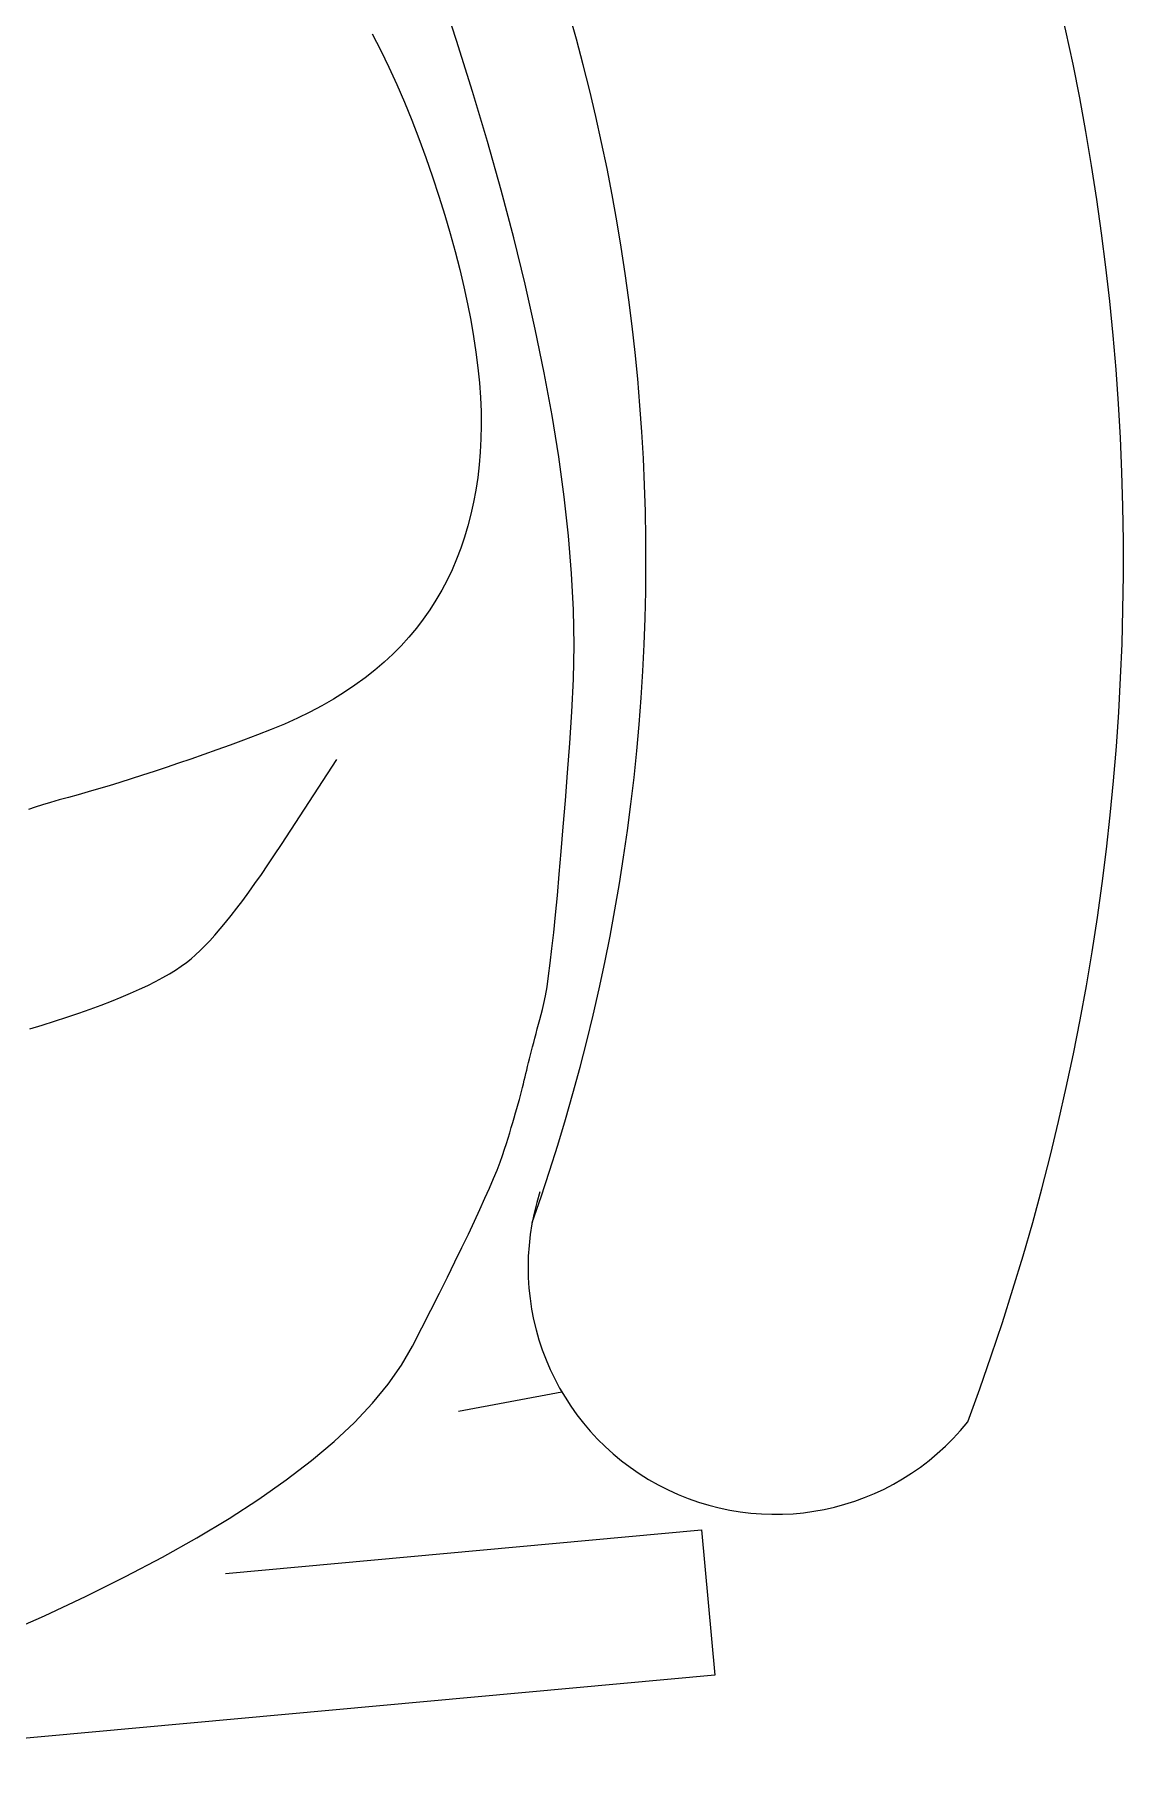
# Model space of a CAD drawing. Header units: metres. Extents: x -598 to 357, y -242 to 574.
# Drawn here: x -291.5503 to -291.328, y 59.3527 to 59.7057 of the extents above; entities that cross this region are included whole.
import ezdxf

# ---------------------------------------------------------------- set-up
doc = ezdxf.new("R2010")
doc.units = ezdxf.units.M
doc.layers.add('xref_Nivel PB$0$M-muebles', color=1, linetype='Continuous')

# ---------------------------------------------------------------- blocks, each defined once
blk = doc.blocks.new('xref_Nivel PB$0$xref_Nivel PB$0$XREF-NIVEL 3$0$2222')
at = {"layer": 'xref_Nivel PB$0$M-muebles', "linetype": 'Continuous'}
for p, q in [((-2032.230634081426, -1969.066143479409), (-2032.248838106988, -1968.867422879408)), ((-2032.222479509306, -1968.920323938027), (-2032.218482146221, -1968.929306486295)), ((-2032.098715948602, -1968.926330698541), (-2032.097968338963, -1968.928793083732)), ((-2032.053447040937, -1968.92739104983), (-2032.053902401628, -1968.926039101739)), ((-2032.218482146221, -1968.929306486295), (-2032.214496186151, -1968.937806273781)), ((-2032.097968338963, -1968.928793083732), (-2032.09715841745, -1968.93134331669)), ((-2032.052977321702, -1968.92887943044), (-2032.053447040937, -1968.92739104983)), ((-2032.052488886718, -1968.93050525093), (-2032.052977321702, -1968.92887943044)), ((-2032.09715841745, -1968.93134331669), (-2032.096322680472, -1968.933881157644)), ((-2032.051986093191, -1968.93226750394), (-2032.052488886718, -1968.93050525093)), ((-2032.051464349669, -1968.934168169006), (-2032.051986093191, -1968.93226750394)), ((-2032.096322680472, -1968.933881157644), (-2032.095490655324, -1968.936313945171)), ((-2032.095490655324, -1968.936313945171), (-2032.09466596128, -1968.938639465485)), ((-2032.050920856268, -1968.936163369478), (-2032.051464349669, -1968.934168169006)), ((-2032.050341955279, -1968.938215870062), (-2032.050920856268, -1968.936163369478)), ((-2032.214496186151, -1968.937806273781), (-2032.210517271891, -1968.945824307848)), ((-2032.09466596128, -1968.938639465485), (-2032.093844744817, -1968.940860904551)), ((-2032.049731500228, -1968.940322484794), (-2032.050341955279, -1968.938215870062)), ((-2032.049084665413, -1968.942486165391), (-2032.049731500228, -1968.940322484794)), ((-2032.093844744817, -1968.940860904551), (-2032.093031093706, -1968.942974104227)), ((-2032.093031093706, -1968.942974104227), (-2032.092221154425, -1968.944982250477)), ((-2032.048406276536, -1968.944703960135), (-2032.049084665413, -1968.942486165391)), ((-2032.210517271891, -1968.945824307848), (-2032.206548788468, -1968.953359346887)), ((-2032.092221154425, -1968.944982250477), (-2032.091417339823, -1968.946883867442)), ((-2032.091417339823, -1968.946883867442), (-2032.090617237051, -1968.948680430983)), ((-2032.047693452248, -1968.94697928924), (-2032.048406276536, -1968.944703960135)), ((-2032.046947633224, -1968.9493104426), (-2032.047693452248, -1968.94697928924)), ((-2032.090617237051, -1968.948680430983), (-2032.089825671807, -1968.950368989381)), ((-2032.089825671807, -1968.950368989381), (-2032.089036846216, -1968.951952260105)), ((-2032.04616687511, -1968.951696951717), (-2032.046947633224, -1968.9493104426)), ((-2032.206548788468, -1968.953359346887), (-2032.202588323032, -1968.960412866756)), ((-2032.089036846216, -1968.951952260105), (-2032.08825511748, -1968.953429235794)), ((-2032.08825511748, -1968.953429235794), (-2032.087477100575, -1968.954801158057)), ((-2032.087477100575, -1968.954801158057), (-2032.086706414774, -1968.956065813107)), ((-2032.045354562932, -1968.954137574983), (-2032.04616687511, -1968.951696951717)), ((-2032.044506843168, -1968.95663549836), (-2032.045354562932, -1968.954137574983)), ((-2032.086706414774, -1968.956065813107), (-2032.08593967505, -1968.957224442554)), ((-2032.08593967505, -1968.957224442554), (-2032.085179060005, -1968.958276542717)), ((-2032.085179060005, -1968.958276542717), (-2032.084422156789, -1968.959223589455)), ((-2032.043627100844, -1968.95918948024), (-2032.044506843168, -1968.95663549836)), ((-2032.202588323032, -1968.960412866756), (-2032.198637316257, -1968.966983157348)), ((-2032.084422156789, -1968.959223589455), (-2032.083626120204, -1968.960132405583)), ((-2032.083626120204, -1968.960132405583), (-2032.08274183868, -1968.961074475742)), ((-2032.08274183868, -1968.961074475742), (-2032.081768574286, -1968.962048593507)), ((-2032.04271241943, -1968.961798817878), (-2032.043627100844, -1968.95918948024)), ((-2032.041765949705, -1968.964463241843), (-2032.04271241943, -1968.961798817878)), ((-2032.081768574286, -1968.962048593507), (-2032.080706092775, -1968.963055731054)), ((-2032.080706092775, -1968.963055731054), (-2032.079555600573, -1968.964095150456)), ((-2032.079555600573, -1968.964095150456), (-2032.078317097678, -1968.96516685171)), ((-2032.078317097678, -1968.96516685171), (-2032.076989611914, -1968.966270600571)), ((-2032.040783334464, -1968.967183759494), (-2032.041765949705, -1968.964463241843)), ((-2032.209875500168, -1968.966238259097), (-2032.200972480114, -1969.063426294837)), ((-2032.198637316257, -1968.966983157348), (-2032.194695299645, -1968.973072163016)), ((-2032.076989611914, -1968.966270600571), (-2032.075572909033, -1968.967407369214)), ((-2032.075572909033, -1968.967407369214), (-2032.074070374062, -1968.968575916029)), ((-2032.074070374062, -1968.968575916029), (-2032.072477649796, -1968.969777248379)), ((-2032.039768696663, -1968.969960335646), (-2032.040783334464, -1968.967183759494)), ((-2032.072477649796, -1968.969777248379), (-2032.070796914839, -1968.971010862583)), ((-2032.070796914839, -1968.971010862583), (-2032.069026962764, -1968.972277496569)), ((-2032.069026962764, -1968.972277496569), (-2032.067169972176, -1968.973576646656)), ((-2032.038719119773, -1968.972792267558), (-2032.039768696663, -1968.969960335646)), ((-2032.194695299645, -1968.973072163016), (-2032.190763713871, -1968.978678173657)), ((-2032.067169972176, -1968.973576646656), (-2032.06522302654, -1968.974907610102)), ((-2032.06522302654, -1968.974907610102), (-2032.063188070213, -1968.976270855401)), ((-2032.037630081757, -1968.975604405037), (-2032.038719119773, -1968.972792267558)), ((-2032.0364869055, -1968.978325322721), (-2032.037630081757, -1968.975604405037)), ((-2032.190763713871, -1968.978678173657), (-2032.186840146084, -1968.983802665126)), ((-2032.063188070213, -1968.976270855401), (-2032.061064868945, -1968.97766735473)), ((-2032.061064868945, -1968.97766735473), (-2032.043728153027, -1968.988964588073)), ((-2032.035293444524, -1968.980951834648), (-2032.0364869055, -1968.978325322721)), ((-2032.034047051733, -1968.98348638885), (-2032.035293444524, -1968.980951834648)), ((-2032.186840146084, -1968.983802665126), (-2032.182926036956, -1968.988443927319)), ((-2032.032751112152, -1968.985927743721), (-2032.034047051733, -1968.98348638885)), ((-2032.031402475004, -1968.988276168692), (-2032.032751112152, -1968.985927743721)), ((-2032.182926036956, -1968.988443927319), (-2032.179020683746, -1968.992604876766)), ((-2032.030003318888, -1968.990531160081), (-2032.031402475004, -1968.988276168692)), ((-2032.179020683746, -1968.992604876766), (-2032.175125023443, -1968.996281624759)), ((-2032.028550258781, -1968.992693959499), (-2032.030003318888, -1968.990531160081)), ((-2032.027048858309, -1968.994762821656), (-2032.028550258781, -1968.992693959499)), ((-2032.175125023443, -1968.996281624759), (-2032.171237381128, -1968.999476853582)), ((-2032.02549452602, -1968.996739726088), (-2032.027048858309, -1968.994762821656)), ((-2032.023888702588, -1968.998622962692), (-2032.02549452602, -1968.996739726088)), ((-2031.8956273132, -1968.9962355641), (-2031.898985409631, -1968.997948860734)), ((-2032.171237381128, -1968.999476853582), (-2032.167359935402, -1969.002190059553)), ((-2032.022231153766, -1969.000413503645), (-2032.023888702588, -1968.998622962692)), ((-2032.020524292403, -1969.002109873087), (-2032.022231153766, -1969.000413503645)), ((-2031.90242433653, -1968.999612716133), (-2031.905946740992, -1969.001224682262)), ((-2031.898985409631, -1968.997948860734), (-2031.90242433653, -1968.999612716133)), ((-2032.167359935402, -1969.002190059553), (-2032.163489535487, -1969.004421512105)), ((-2032.018763292798, -1969.003715022735), (-2032.020524292403, -1969.002109873087)), ((-2032.016952008475, -1969.005225766625), (-2032.018763292798, -1969.003715022735)), ((-2031.913238632768, -1969.004298311279), (-2031.91700812008, -1969.005759974166)), ((-2031.909549975921, -1969.002787207157), (-2031.913238632768, -1969.004298311279)), ((-2031.905946740992, -1969.001224682262), (-2031.909549975921, -1969.002787207157)), ((-2032.163489535487, -1969.004421512105), (-2032.159710493244, -1969.006359191316)), ((-2032.159710493244, -1969.006359191316), (-2032.156099413491, -1969.008197449193)), ((-2032.015087792336, -1969.006644552792), (-2032.016952008475, -1969.005225766625)), ((-2032.013174568273, -1969.007976441183), (-2032.015087792336, -1969.006644552792)), ((-2031.920861084959, -1969.007169747784), (-2031.924794880303, -1969.008530080167)), ((-2031.91700812008, -1969.005759974166), (-2031.920861084959, -1969.007169747784)), ((-2032.156099413491, -1969.008197449193), (-2032.152658205397, -1969.009932631274)), ((-2032.152658205397, -1969.009932631274), (-2032.149384221865, -1969.011567185596)), ((-2032.011208517949, -1969.009228740717), (-2032.013174568273, -1969.007976441183)), ((-2032.009191819966, -1969.010400947715), (-2032.011208517949, -1969.009228740717)), ((-2032.00712303365, -1969.01149477228), (-2032.009191819966, -1969.010400947715)), ((-2031.932591851066, -1969.011018747462), (-2031.936371922955, -1969.012129115649)), ((-2031.928733641131, -1969.009818577016), (-2031.932591851066, -1969.011018747462)), ((-2031.924794880303, -1969.008530080167), (-2031.928733641131, -1969.009818577016)), ((-2031.896963729497, -1969.013430020459), (-2031.886672958311, -1969.010093598214)), ((-2032.176750356931, -1969.013862838091), (-2032.172768004157, -1969.03490886033)), ((-2032.149384221865, -1969.011567185596), (-2032.14628084792, -1969.013099870548)), ((-2032.14628084792, -1969.013099870548), (-2032.143344932786, -1969.014530955563)), ((-2032.143344932786, -1969.014530955563), (-2032.140578655062, -1969.01585993696)), ((-2032.005003599675, -1969.012508504307), (-2032.00712303365, -1969.01149477228)), ((-2032.002832311614, -1969.013442881726), (-2032.005003599675, -1969.012508504307)), ((-2032.000610141647, -1969.014298138784), (-2032.002832311614, -1969.013442881726)), ((-2031.998335145418, -1969.015073806985), (-2032.000610141647, -1969.014298138784)), ((-2031.94369232322, -1969.014081218355), (-2031.947233623771, -1969.014923187122)), ((-2031.940070471774, -1969.013150923185), (-2031.94369232322, -1969.014081218355)), ((-2031.936371922955, -1969.012129115649), (-2031.940070471774, -1969.013150923185)), ((-2031.907409040668, -1969.016714189539), (-2031.896963729497, -1969.013430020459)), ((-2032.140578655062, -1969.01585993696), (-2032.137979601899, -1969.017088290597)), ((-2032.137979601899, -1969.017088290597), (-2032.135552364749, -1969.018214036935)), ((-2032.135552364749, -1969.018214036935), (-2032.133291379984, -1969.019238921266)), ((-2031.996010707955, -1969.01576864472), (-2031.998335145418, -1969.015073806985)), ((-2031.993634182159, -1969.016385100023), (-2031.996010707955, -1969.01576864472)), ((-2031.991206036526, -1969.01692122854), (-2031.993634182159, -1969.016385100023)), ((-2031.988725802561, -1969.017378974625), (-2031.991206036526, -1969.01692122854)), ((-2031.986196127361, -1969.017755890245), (-2031.988725802561, -1969.017378974625)), ((-2031.983613391652, -1969.018054189185), (-2031.986196127361, -1969.017755890245)), ((-2031.980980008283, -1969.018272395585), (-2031.983613391652, -1969.018054189185)), ((-2031.978294536583, -1969.018412219556), (-2031.980980008283, -1969.018272395585)), ((-2031.975546481667, -1969.018465989233), (-2031.978294536583, -1969.018412219556)), ((-2031.969808449717, -1969.018305398602), (-2031.972716903679, -1969.018431198261)), ((-2031.966820417038, -1969.018091506791), (-2031.969808449717, -1969.018305398602)), ((-2031.963755452738, -1969.017787074789), (-2031.966820417038, -1969.018091506791)), ((-2031.960608965368, -1969.017394082137), (-2031.963755452738, -1969.017787074789)), ((-2031.957383602023, -1969.016910080801), (-2031.960608965368, -1969.017394082137)), ((-2031.95407865996, -1969.01633798731), (-2031.957383602023, -1969.016910080801)), ((-2031.950696786278, -1969.01567535363), (-2031.95407865996, -1969.01633798731)), ((-2031.947233623771, -1969.014923187122), (-2031.950696786278, -1969.01567535363)), ((-2031.917603457928, -1969.019758925443), (-2031.907409040668, -1969.016714189539)), ((-2032.133291379984, -1969.019238921266), (-2032.131201004806, -1969.020161936226)), ((-2032.131201004806, -1969.020161936226), (-2032.12927785419, -1969.020984323426)), ((-2032.12927785419, -1969.020984323426), (-2032.127524340984, -1969.021704607009)), ((-2032.127524340984, -1969.021704607009), (-2032.125939258766, -1969.022323524902)), ((-2031.972716903679, -1969.018431198261), (-2031.975546481667, -1969.018465989233)), ((-2031.927547918269, -1969.022560339464), (-2031.917603457928, -1969.019758925443)), ((-2032.125939258766, -1969.022323524902), (-2032.124523813958, -1969.022840339178)), ((-2032.124523813958, -1969.022840339178), (-2032.123275593711, -1969.023256525693)), ((-2032.123275593711, -1969.023256525693), (-2032.122128982587, -1969.023613876962)), ((-2032.122128982587, -1969.023613876962), (-2032.121012098772, -1969.023958847318)), ((-2032.121012098772, -1969.023958847318), (-2032.119924942269, -1969.024291436761)), ((-2032.119924942269, -1969.024291436761), (-2032.1188665409, -1969.024611411044)), ((-2032.1188665409, -1969.024611411044), (-2032.117839307515, -1969.024917294308)), ((-2032.117839307515, -1969.024917294308), (-2032.11684180144, -1969.025210796659)), ((-2032.11684180144, -1969.025210796659), (-2032.115874022675, -1969.025491918098)), ((-2031.946682177682, -1969.027440276529), (-2031.937239540347, -1969.025121851814)), ((-2031.937239540347, -1969.025121851814), (-2031.927547918269, -1969.022560339464)), ((-2032.115874022675, -1969.025491918098), (-2032.114935233293, -1969.0257594522)), ((-2032.114935233293, -1969.0257594522), (-2032.114029322, -1969.026014335956)), ((-2032.114029322, -1969.026014335956), (-2032.113151193663, -1969.026256370303)), ((-2032.113151193663, -1969.026256370303), (-2032.112303026886, -1969.02648505156)), ((-2032.112303026886, -1969.02648505156), (-2032.111484587419, -1969.026701351906)), ((-2032.111484587419, -1969.026701351906), (-2032.110698053865, -1969.026904767657)), ((-2032.110698053865, -1969.026904767657), (-2032.109939537515, -1969.027094361823)), ((-2032.109939537515, -1969.027094361823), (-2032.109211720654, -1969.027271809324)), ((-2032.109211720654, -1969.027271809324), (-2032.108512658926, -1969.027436641665)), ((-2032.108512658926, -1969.027436641665), (-2032.107819629322, -1969.027597784361)), ((-2032.107819629322, -1969.027597784361), (-2032.107103876709, -1969.027767852573)), ((-2032.107103876709, -1969.027767852573), (-2032.10636684176, -1969.027945136196)), ((-2032.10636684176, -1969.027945136196), (-2032.105605877375, -1969.028132083264)), ((-2032.105605877375, -1969.028132083264), (-2032.104824837079, -1969.028325507814)), ((-2032.104824837079, -1969.028325507814), (-2032.10401986735, -1969.028528595808)), ((-2032.10401986735, -1969.028528595808), (-2032.103193615283, -1969.028738899214)), ((-2032.103193615283, -1969.028738899214), (-2032.10234366803, -1969.028957893888)), ((-2032.10234366803, -1969.028957893888), (-2032.101474382794, -1969.029184572468)), ((-2031.955873183177, -1969.029518061643), (-2031.946682177682, -1969.027440276529)), ((-2032.101474382794, -1969.029184572468), (-2032.100580430195, -1969.029419708069)), ((-2032.100580430195, -1969.029419708069), (-2032.099666167437, -1969.029662293328)), ((-2032.099666167437, -1969.029662293328), (-2032.098728209492, -1969.029913569856)), ((-2032.098728209492, -1969.029913569856), (-2032.097769941387, -1969.030172296042)), ((-2032.097769941387, -1969.030172296042), (-2032.096787978095, -1969.030439713496)), ((-2032.096787978095, -1969.030439713496), (-2032.095785470396, -1969.030715552785)), ((-2032.095785470396, -1969.030715552785), (-2032.094758295334, -1969.030999849095)), ((-2032.094758295334, -1969.030999849095), (-2032.093550249096, -1969.031291995097)), ((-2032.093550249096, -1969.031291995097), (-2032.091995710718, -1969.031596314716)), ((-2032.091995710718, -1969.031596314716), (-2032.090097327298, -1969.03191035992)), ((-2032.090097327298, -1969.03191035992), (-2032.087852451738, -1969.032236578741)), ((-2032.087852451738, -1969.032236578741), (-2032.085263731135, -1969.032572523146)), ((-2031.973502442067, -1969.032947086433), (-2031.964813997506, -1969.031353497051)), ((-2031.964813997506, -1969.031353497051), (-2031.955873183177, -1969.029518061643)), ((-2032.085263731135, -1969.032572523146), (-2032.082328518393, -1969.032920641167)), ((-2032.082328518393, -1969.032920641167), (-2032.079048488431, -1969.033278250525)), ((-2032.079048488431, -1969.033278250525), (-2032.07542196633, -1969.033648033501)), ((-2032.07542196633, -1969.033648033501), (-2032.071452805612, -1969.034026804131)), ((-2032.071452805612, -1969.034026804131), (-2032.067137152753, -1969.03441774838)), ((-2032.067137152753, -1969.03441774838), (-2032.062477420605, -1969.034819390388)), ((-2032.062477420605, -1969.034819390388), (-2032.057471196316, -1969.035233206014)), ((-2032.057471196316, -1969.035233206014), (-2032.052121361233, -1969.035655775047)), ((-2032.052121361233, -1969.035655775047), (-2032.046425034011, -1969.036090517697)), ((-2031.998069076782, -1969.036276403441), (-2031.99013143997, -1969.035408891)), ((-2031.99013143997, -1969.035408891), (-2031.981942874062, -1969.034297822428)), ((-2031.981942874062, -1969.034297822428), (-2031.973502442067, -1969.032947086433)), ((-2032.046425034011, -1969.036090517697), (-2032.040383655321, -1969.03653572386)), ((-2032.040383655321, -1969.03653572386), (-2032.033996018739, -1969.036992131465)), ((-2032.033996018739, -1969.036992131465), (-2032.027312453354, -1969.037331975167)), ((-2032.027312453354, -1969.037331975167), (-2032.020378228307, -1969.037431413517)), ((-2032.020378228307, -1969.037431413517), (-2032.013192839915, -1969.037288267912)), ((-2032.013192839915, -1969.037288267912), (-2032.005756053932, -1969.036903510529)), ((-2032.005756053932, -1969.036903510529), (-2031.998069076782, -1969.036276403441)), ((-2032.200972480114, -1969.063426294837), (-2032.230634081426, -1969.066143479409))]:
    blk.add_line(p, q, dxfattribs=at)
for centre, radius, start, end in [((-2032.00301159643, -1968.647078799967), 0.4050355442202765, 250.4966971302977, 299.9713760331598), ((-2032.147361908789, -1969.07847423807), 0.05043224979579306, 72.20597382700154, 231.2594289017718), ((-2032.00301159643, -1968.647078799967), 0.5025267232003887, 249.5094941074308, 300.958579056018)]:
    blk.add_arc(centre, radius, start, end, dxfattribs=at)

msp = doc.modelspace()

# ---------------------------------------------------------------- block references
at = {"layer": 'xref_Nivel PB$0$M-muebles', "color": 8, "rotation": 90.00000000000001}
msp.add_blockref('xref_Nivel PB$0$xref_Nivel PB$0$XREF-NIVEL 3$0$2222', (-2260.477558052065, 2091.601515540732), dxfattribs=at)

doc.saveas('drawing.dxf')
